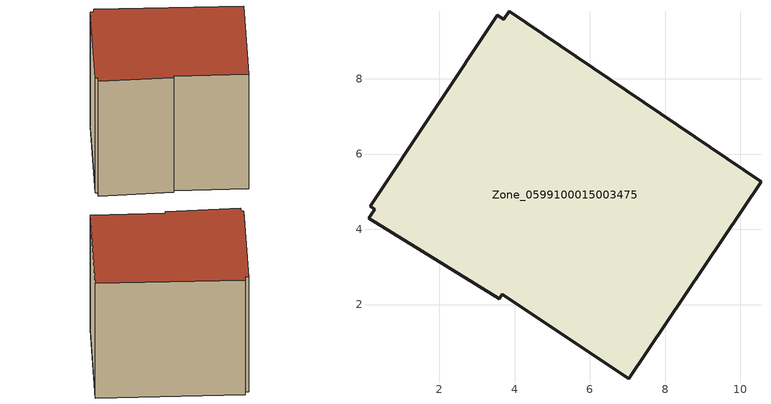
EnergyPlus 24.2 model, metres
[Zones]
Zone_0599100015003475
 floor ground (C_G): 0.12,4.29 0.28,4.53 0.17,4.61 3.54,9.7 3.71,9.58 3.86,9.8 10.55,5.27 7.04,0.03 3.67,2.27 3.59,2.15 z0.81
 wall outside (C_F): 10.55,5.27 3.86,9.8 3.71,9.58 3.54,9.7 0.17,4.61 0.28,4.53 0.12,4.29 3.59,2.15 3.67,2.27 7.04,0.03 10.55,5.27 z0.81:8.4
 roof outside (C_R): 3.71,9.58 3.54,9.7 0.17,4.61 0.28,4.53 0.12,4.29 3.59,2.15 3.67,2.27 7.04,0.03 10.55,5.27 3.86,9.8 z8.4
[BUILDING]
Pand.0599100015003475: North Axis=0; Terrain=City; Loads Convergence Tolerance Value=0.04; Temperature Convergence Tolerance Value=0.4; Solar Distribution=FullExterior; Maximum Number of Warmup Days=25; Minimum Number of Warmup Days=1
[Site:Location]
Rotterdam.The.Hague.AP_ZH_NLD Design_Conditions: Latitude=51.96; Longitude=4.45; Time Zone=1; Elevation=-4.5
[SITE:GROUNDTEMPERATURE:BUILDINGSURFACE]
18, 18, 18, 18, 18, 18, 18, 18, 18, 18, 18, 18
[MATERIAL] Thermal Absorptance=0.9; Solar Absorptance=0.7; Visible Absorptance=0.7
Name | Roughness | Thickness | Conductivity | Density | Specific Heat
G.TC.1965-1974 | MediumSmooth | 0.15 | 0.882353 | 540 | 1210
F.TC.1965-1974 | Rough | 0.3 | 0.697674 | 1920 | 840
R.TC.1965-1974 | MediumRough | 0.2 | 0.232558 | 1500 | 1000
[CONSTRUCTION]
C_G: G.TC.1965-1974
C_F: F.TC.1965-1974
C_R: R.TC.1965-1974
[ZONE]
Zone_0599100015003475: Type=1; Multiplier=1; Ceiling Height=Autocalculate; Volume=Autocalculate; Floor Area=autocalculate; Part of Total Floor Area=Yes
[ZONEINFILTRATION:DESIGNFLOWRATE]
Infil_Zone_0599100015003475: Zone or ZoneList or Space or SpaceList=Zone_0599100015003475; Schedule=AlwaysOn; Design Flow Rate Calculation Method=Flow/Area; Flow Rate per Floor Area=0.003; Constant Term Coefficient=1; Temperature Term Coefficient=0; Velocity Term Coefficient=0; Velocity Squared Term Coefficient=0
[HVACTEMPLATE:ZONE:IDEALLOADSAIRSYSTEM]
Zone_0599100015003475: Maximum Heating Supply Air Temperature=50; Minimum Cooling Supply Air Temperature=13; Maximum Heating Supply Air Humidity Ratio=0.0156; Minimum Cooling Supply Air Humidity Ratio=0.0077; Heating Limit=NoLimit; Cooling Limit=NoLimit; Dehumidification Control Type=ConstantSensibleHeatRatio; Cooling Sensible Heat Ratio=0.7; Dehumidification Setpoint=60; Humidification Control Type=None; Humidification Setpoint=30; Outdoor Air Method=None; Outdoor Air Flow Rate per Person=0.00944; Outdoor Air Flow Rate per Zone Floor Area=0; Outdoor Air Flow Rate per Zone=0; Demand Controlled Ventilation Type=None; Outdoor Air Economizer Type=NoEconomizer; Heat Recovery Type=None; Sensible Heat Recovery Effectiveness=0.7; Latent Heat Recovery Effectiveness=0.65
[ZONECONTROL:THERMOSTAT]
ThermostatControl_Zone_0599100015003475: Zone or ZoneList=Zone_0599100015003475; Control Type Schedule=DualSetpointControlType; Control 1=Thermostat_Zone_0599100015003475; Temperature Difference Between Cutout And Setpoint=0
[THERMOSTATSETPOINT:DUALSETPOINT]
Thermostat_Zone_0599100015003475: Heating Setpoint Temperature Schedule=HeatingSetpoint_Zone_0599100015003475; Cooling Setpoint Temperature Schedule=CoolingSetpoint_Zone_0599100015003475
[SCHEDULE:COMPACT]
HeatingSetpoint_Zone_0599100015003475: Through: 12/31, For: AllDays, Until: 24:00, 21
CoolingSetpoint_Zone_0599100015003475: Through: 12/31, For: AllDays, Until: 24:00, 24
DualSetpointControlType: Through: 12/31, For: AllDays, Until: 24:00, 4
AlwaysOn: Through: 12/31, For: AllDays, Until: 24:00, 1
